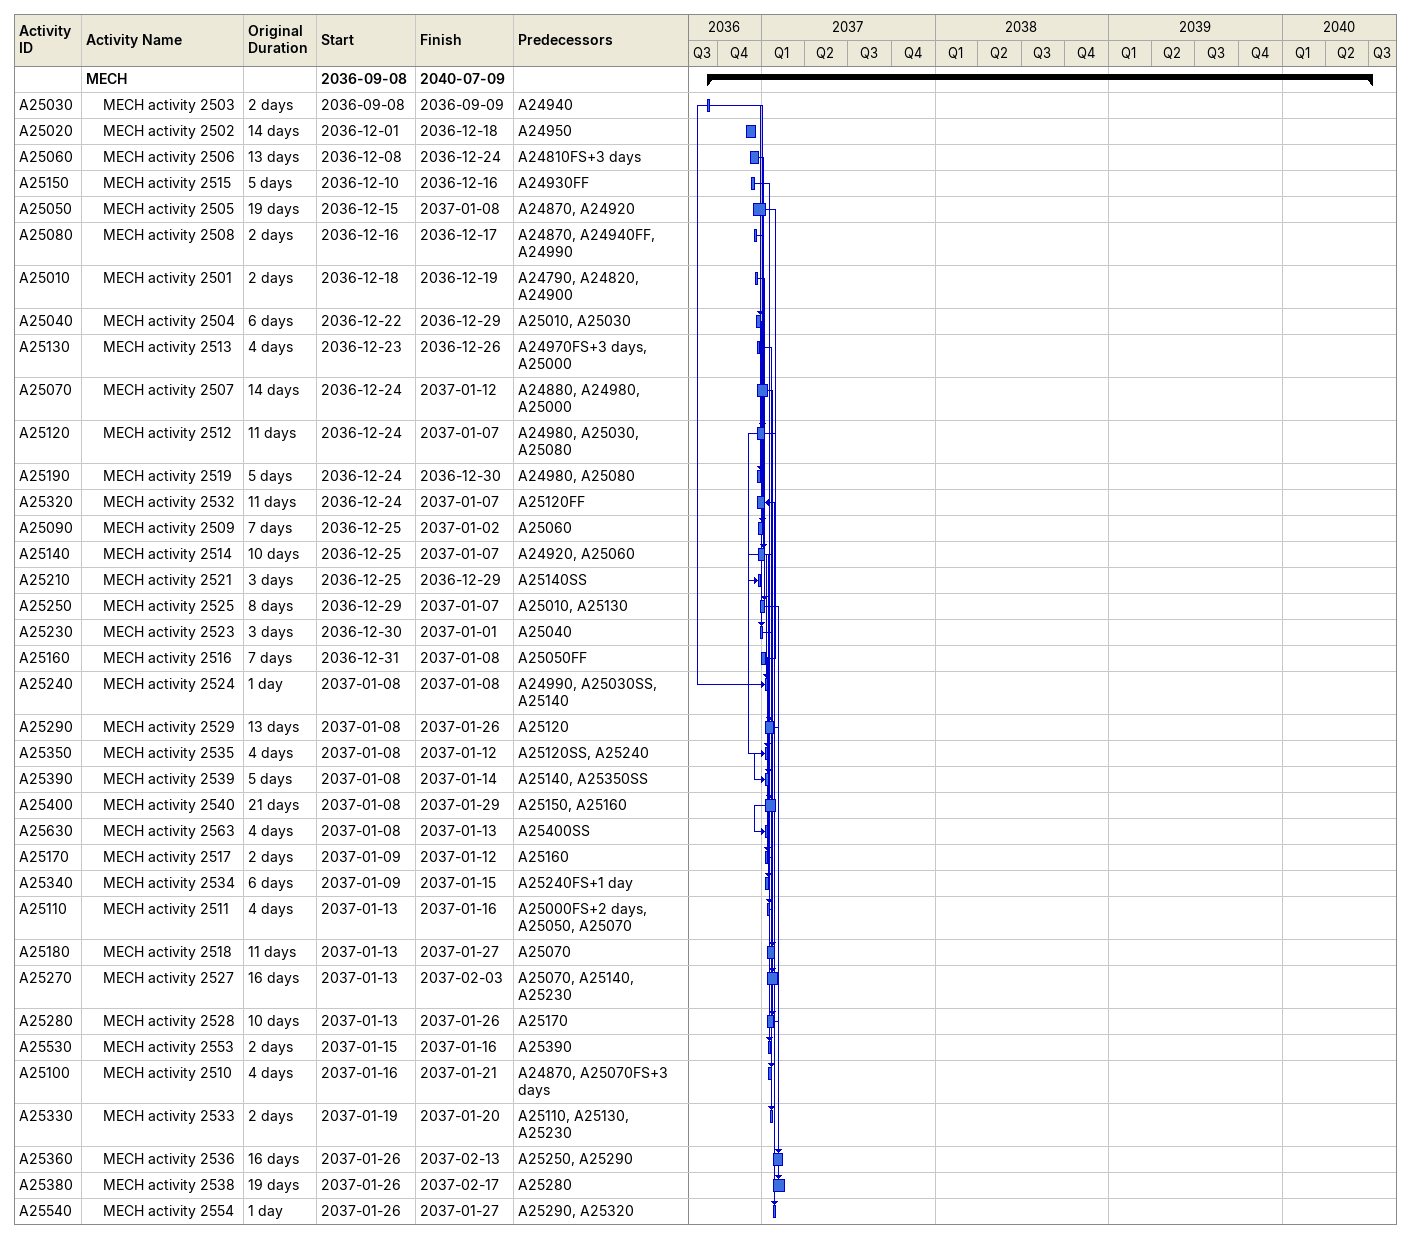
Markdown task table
| ID | Level | Task | Original duration | Start | Finish | Predecessors |
|---|---|---|---|---|---|---|
|  | 1 | **MECH** |  | 2036-09-08 | 2040-07-09 |  |
| A25030 | 2 | MECH activity 2503 | 2d | 2036-09-08 | 2036-09-09 | A24940 |
| A25020 | 2 | MECH activity 2502 | 14d | 2036-12-01 | 2036-12-18 | A24950 |
| A25060 | 2 | MECH activity 2506 | 13d | 2036-12-08 | 2036-12-24 | A24810FS+3d |
| A25150 | 2 | MECH activity 2515 | 5d | 2036-12-10 | 2036-12-16 | A24930FF |
| A25050 | 2 | MECH activity 2505 | 19d | 2036-12-15 | 2037-01-08 | A24870, A24920 |
| A25080 | 2 | MECH activity 2508 | 2d | 2036-12-16 | 2036-12-17 | A24870, A24940FF, A24990 |
| A25010 | 2 | MECH activity 2501 | 2d | 2036-12-18 | 2036-12-19 | A24790, A24820, A24900 |
| A25040 | 2 | MECH activity 2504 | 6d | 2036-12-22 | 2036-12-29 | A25010, A25030 |
| A25130 | 2 | MECH activity 2513 | 4d | 2036-12-23 | 2036-12-26 | A24970FS+3d, A25000 |
| A25070 | 2 | MECH activity 2507 | 14d | 2036-12-24 | 2037-01-12 | A24880, A24980, A25000 |
| A25120 | 2 | MECH activity 2512 | 11d | 2036-12-24 | 2037-01-07 | A24980, A25030, A25080 |
| A25190 | 2 | MECH activity 2519 | 5d | 2036-12-24 | 2036-12-30 | A24980, A25080 |
| A25320 | 2 | MECH activity 2532 | 11d | 2036-12-24 | 2037-01-07 | A25120FF |
| A25090 | 2 | MECH activity 2509 | 7d | 2036-12-25 | 2037-01-02 | A25060 |
| A25140 | 2 | MECH activity 2514 | 10d | 2036-12-25 | 2037-01-07 | A24920, A25060 |
| A25210 | 2 | MECH activity 2521 | 3d | 2036-12-25 | 2036-12-29 | A25140SS |
| A25250 | 2 | MECH activity 2525 | 8d | 2036-12-29 | 2037-01-07 | A25010, A25130 |
| A25230 | 2 | MECH activity 2523 | 3d | 2036-12-30 | 2037-01-01 | A25040 |
| A25160 | 2 | MECH activity 2516 | 7d | 2036-12-31 | 2037-01-08 | A25050FF |
| A25240 | 2 | MECH activity 2524 | 1d | 2037-01-08 | 2037-01-08 | A24990, A25030SS, A25140 |
| A25290 | 2 | MECH activity 2529 | 13d | 2037-01-08 | 2037-01-26 | A25120 |
| A25350 | 2 | MECH activity 2535 | 4d | 2037-01-08 | 2037-01-12 | A25120SS, A25240 |
| A25390 | 2 | MECH activity 2539 | 5d | 2037-01-08 | 2037-01-14 | A25140, A25350SS |
| A25400 | 2 | MECH activity 2540 | 21d | 2037-01-08 | 2037-01-29 | A25150, A25160 |
| A25630 | 2 | MECH activity 2563 | 4d | 2037-01-08 | 2037-01-13 | A25400SS |
| A25170 | 2 | MECH activity 2517 | 2d | 2037-01-09 | 2037-01-12 | A25160 |
| A25340 | 2 | MECH activity 2534 | 6d | 2037-01-09 | 2037-01-15 | A25240FS+1d |
| A25110 | 2 | MECH activity 2511 | 4d | 2037-01-13 | 2037-01-16 | A25000FS+2d, A25050, A25070 |
| A25180 | 2 | MECH activity 2518 | 11d | 2037-01-13 | 2037-01-27 | A25070 |
| A25270 | 2 | MECH activity 2527 | 16d | 2037-01-13 | 2037-02-03 | A25070, A25140, A25230 |
| A25280 | 2 | MECH activity 2528 | 10d | 2037-01-13 | 2037-01-26 | A25170 |
| A25530 | 2 | MECH activity 2553 | 2d | 2037-01-15 | 2037-01-16 | A25390 |
| A25100 | 2 | MECH activity 2510 | 4d | 2037-01-16 | 2037-01-21 | A24870, A25070FS+3d |
| A25330 | 2 | MECH activity 2533 | 2d | 2037-01-19 | 2037-01-20 | A25110, A25130, A25230 |
| A25360 | 2 | MECH activity 2536 | 16d | 2037-01-26 | 2037-02-13 | A25250, A25290 |
| A25380 | 2 | MECH activity 2538 | 19d | 2037-01-26 | 2037-02-17 | A25280 |
| A25540 | 2 | MECH activity 2554 | 1d | 2037-01-26 | 2037-01-27 | A25290, A25320 |
